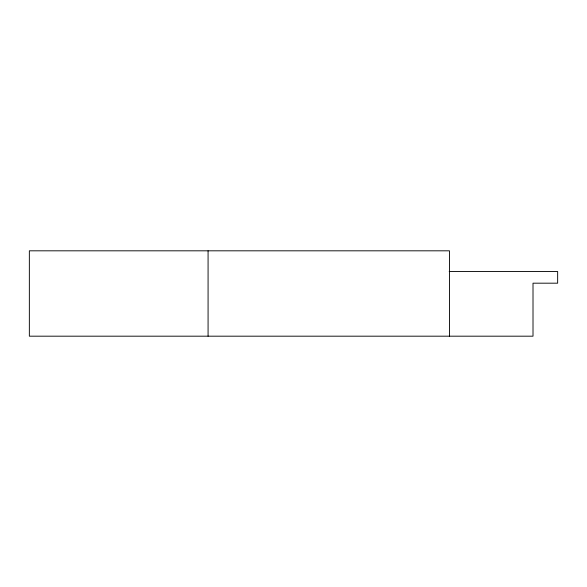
<?xml version="1.0" encoding="UTF-8"?>
<svg xmlns="http://www.w3.org/2000/svg" width="587" height="587" viewBox="0 0 587 587"><rect width="100%" height="100%" fill="white"/><g stroke="black" fill="none" stroke-linecap="round" stroke-linejoin="round"><path stroke-width="0.88" d="M449.18 271.539L557.65 271.539L557.65 283.183L533.011 283.183L533.011 336.182L29.35 336.182L29.35 250.818L449.444 250.818L449.444 336.182M208.077 250.818L208.077 336.182"/></g></svg>
